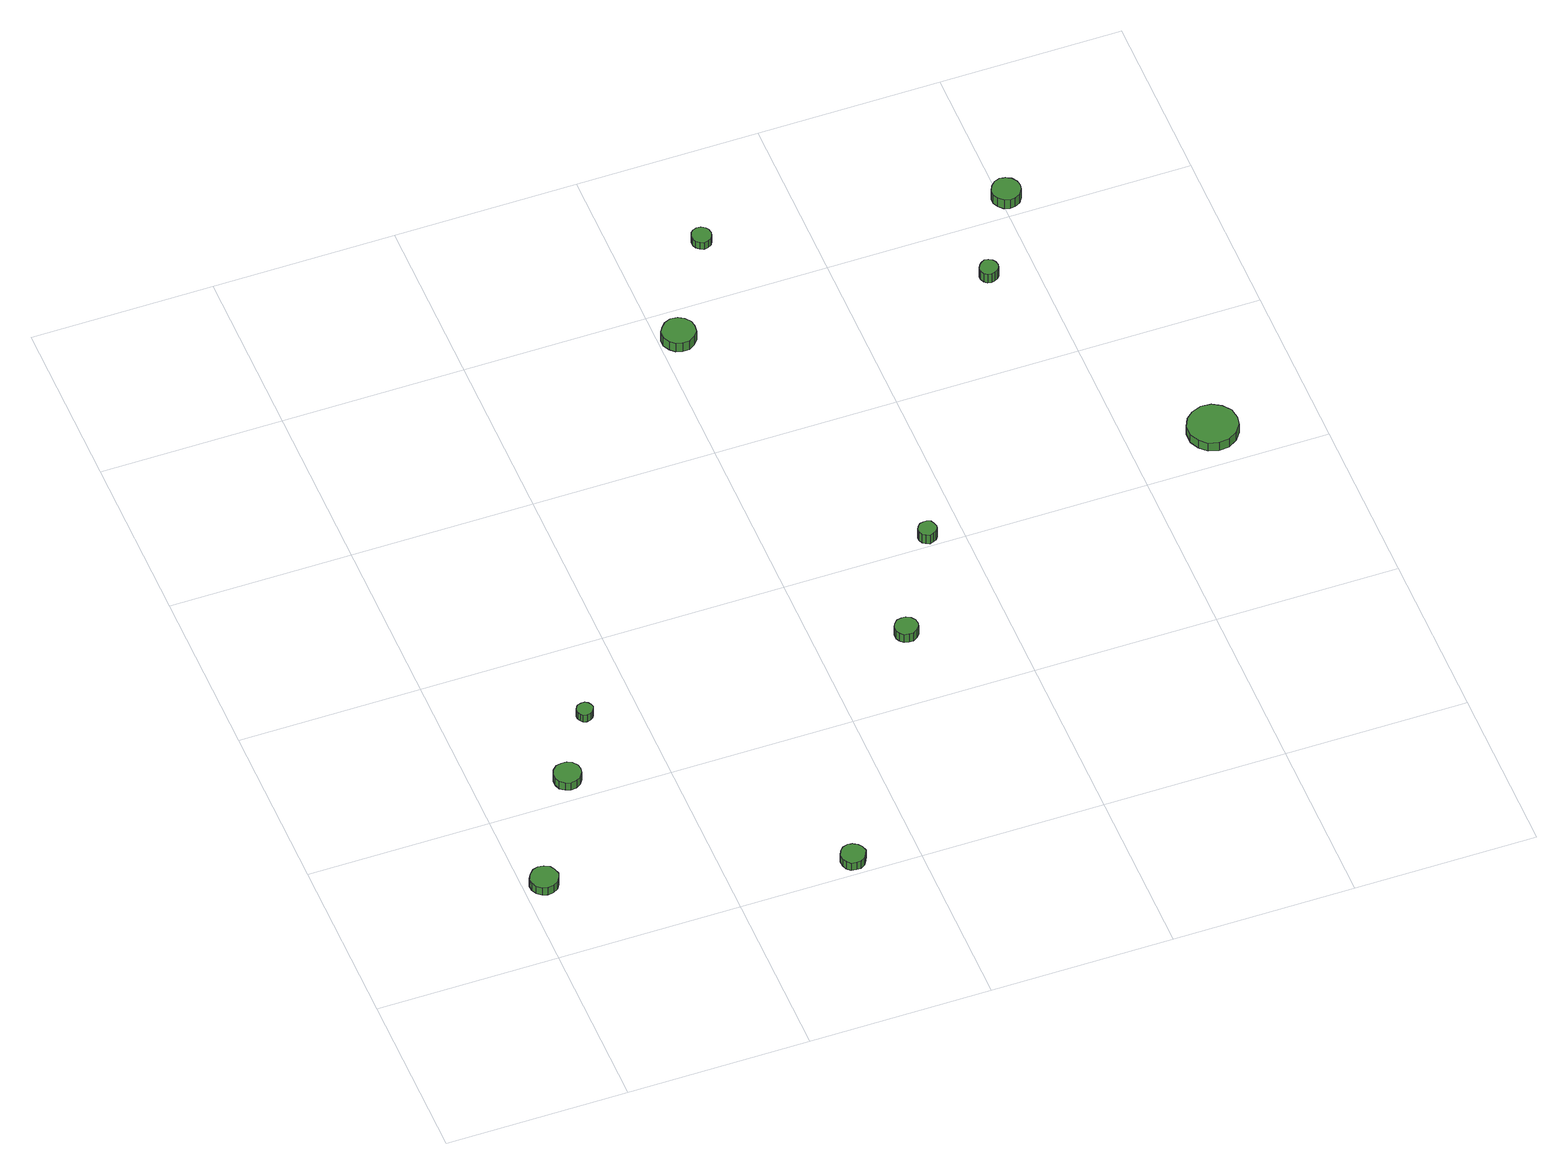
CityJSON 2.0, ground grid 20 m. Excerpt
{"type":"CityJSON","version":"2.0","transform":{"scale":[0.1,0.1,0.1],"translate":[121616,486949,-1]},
"CityObjects":{
"tree1":{"type":"SolitaryVegetationObject","attributes":{"function":"something"},"geometry":[{"type":"MultiSurface","lod":"1","boundaries":[[[0,1,2,3,4,5,6,7,8,9,10,11,12,13,14]],[[15,16,17,18,19,20,21,22,23,24,25,26,27,28,29]],[[0,29,28,1]],[[1,28,27,2]],[[2,27,26,3]],[[3,26,25,4]],[[4,25,24,5]],[[5,24,23,6]],[[6,23,22,7]],[[7,22,21,8]],[[8,21,20,9]],[[9,20,19,10]],[[10,19,18,11]],[[11,18,17,12]],[[12,17,16,13]],[[13,16,15,14]],[[14,15,29,0]]]}]},
"tree2":{"type":"SolitaryVegetationObject","attributes":{"function":"something"},"geometry":[{"type":"MultiSurface","lod":"1","boundaries":[[[30,31,32,33,34,35,36,37,38,39,40,41,42,43,44]],[[45,46,47,48,49,50,51,52,53,54,55,56,57,58,59]],[[30,59,58,31]],[[31,58,57,32]],[[32,57,56,33]],[[33,56,55,34]],[[34,55,54,35]],[[35,54,53,36]],[[36,53,52,37]],[[37,52,51,38]],[[38,51,50,39]],[[39,50,49,40]],[[40,49,48,41]],[[41,48,47,42]],[[42,47,46,43]],[[43,46,45,44]],[[44,45,59,30]]]}]},
"tree3":{"type":"SolitaryVegetationObject","attributes":{"function":"something"},"geometry":[{"type":"MultiSurface","lod":"1","boundaries":[[[60,61,62,63,64,65,66,67,68,69,70,71,72,73,74]],[[75,76,77,78,79,80,81,82,83,84,85,86,87,88,89]],[[60,89,88,61]],[[61,88,87,62]],[[62,87,86,63]],[[63,86,85,64]],[[64,85,84,65]],[[65,84,83,66]],[[66,83,82,67]],[[67,82,81,68]],[[68,81,80,69]],[[69,80,79,70]],[[70,79,78,71]],[[71,78,77,72]],[[72,77,76,73]],[[73,76,75,74]],[[74,75,89,60]]]}]},
"tree4":{"type":"SolitaryVegetationObject","attributes":{"function":"something"},"geometry":[{"type":"MultiSurface","lod":"1","boundaries":[[[90,91,92,93,94,95,96,97,98,99,100,101,102,103,104]],[[105,106,107,108,109,110,111,112,113,114,115,116,117,118,119]],[[90,119,118,91]],[[91,118,117,92]],[[92,117,116,93]],[[93,116,115,94]],[[94,115,114,95]],[[95,114,113,96]],[[96,113,112,97]],[[97,112,111,98]],[[98,111,110,99]],[[99,110,109,100]],[[100,109,108,101]],[[101,108,107,102]],[[102,107,106,103]],[[103,106,105,104]],[[104,105,119,90]]]}]},
"tree5":{"type":"SolitaryVegetationObject","attributes":{"function":"something"},"geometry":[{"type":"MultiSurface","lod":"1","boundaries":[[[120,121,122,123,124,125,126,127,128,129,130,131,132,133,134]],[[135,136,137,138,139,140,141,142,143,144,145,146,147,148,149]],[[120,149,148,121]],[[121,148,147,122]],[[122,147,146,123]],[[123,146,145,124]],[[124,145,144,125]],[[125,144,143,126]],[[126,143,142,127]],[[127,142,141,128]],[[128,141,140,129]],[[129,140,139,130]],[[130,139,138,131]],[[131,138,137,132]],[[132,137,136,133]],[[133,136,135,134]],[[134,135,149,120]]]}]},
"tree6":{"type":"SolitaryVegetationObject","attributes":{"function":"something"},"geometry":[{"type":"MultiSurface","lod":"1","boundaries":[[[150,151,152,153,154,155,156,157,158,159,160,161,162,163,164]],[[165,166,167,168,169,170,171,172,173,174,175,176,177,178,179]],[[150,179,178,151]],[[151,178,177,152]],[[152,177,176,153]],[[153,176,175,154]],[[154,175,174,155]],[[155,174,173,156]],[[156,173,172,157]],[[157,172,171,158]],[[158,171,170,159]],[[159,170,169,160]],[[160,169,168,161]],[[161,168,167,162]],[[162,167,166,163]],[[163,166,165,164]],[[164,165,179,150]]]}]},
"tree7":{"type":"SolitaryVegetationObject","attributes":{"function":"something"},"geometry":[{"type":"MultiSurface","lod":"1","boundaries":[[[180,181,182,183,184,185,186,187,188,189,190,191,192,193,194]],[[195,196,197,198,199,200,201,202,203,204,205,206,207,208,209]],[[180,209,208,181]],[[181,208,207,182]],[[182,207,206,183]],[[183,206,205,184]],[[184,205,204,185]],[[185,204,203,186]],[[186,203,202,187]],[[187,202,201,188]],[[188,201,200,189]],[[189,200,199,190]],[[190,199,198,191]],[[191,198,197,192]],[[192,197,196,193]],[[193,196,195,194]],[[194,195,209,180]]]}]},
"tree8":{"type":"SolitaryVegetationObject","attributes":{"function":"something"},"geometry":[{"type":"MultiSurface","lod":"1","boundaries":[[[210,211,212,213,214,215,216,217,218,219,220,221,222,223,224]],[[225,226,227,228,229,230,231,232,233,234,235,236,237,238,239]],[[210,239,238,211]],[[211,238,237,212]],[[212,237,236,213]],[[213,236,235,214]],[[214,235,234,215]],[[215,234,233,216]],[[216,233,232,217]],[[217,232,231,218]],[[218,231,230,219]],[[219,230,229,220]],[[220,229,228,221]],[[221,228,227,222]],[[222,227,226,223]],[[223,226,225,224]],[[224,225,239,210]]]}]},
"tree9":{"type":"SolitaryVegetationObject","attributes":{"function":"something"},"geometry":[{"type":"MultiSurface","lod":"1","boundaries":[[[240,241,242,243,244,245,246,247,248,249,250,251,252,253,254]],[[255,256,257,258,259,260,261,262,263,264,265,266,267,268,269]],[[240,269,268,241]],[[241,268,267,242]],[[242,267,266,243]],[[243,266,265,244]],[[244,265,264,245]],[[245,264,263,246]],[[246,263,262,247]],[[247,262,261,248]],[[248,261,260,249]],[[249,260,259,250]],[[250,259,258,251]],[[251,258,257,252]],[[252,257,256,253]],[[253,256,255,254]],[[254,255,269,240]]]}]},
"tree10":{"type":"SolitaryVegetationObject","attributes":{"function":"something"},"geometry":[{"type":"MultiSurface","lod":"1","boundaries":[[[270,271,272,273,274,275,276,277,278,279,280,281,282,283,284]],[[285,286,287,288,289,290,291,292,293,294,295,296,297,298,299]],[[270,299,298,271]],[[271,298,297,272]],[[272,297,296,273]],[[273,296,295,274]],[[274,295,294,275]],[[275,294,293,276]],[[276,293,292,277]],[[277,292,291,278]],[[278,291,290,279]],[[279,290,289,280]],[[280,289,288,281]],[[281,288,287,282]],[[282,287,286,283]],[[283,286,285,284]],[[284,285,299,270]]]}]},
"tree11":{"type":"SolitaryVegetationObject","attributes":{"function":"something"},"geometry":[{"type":"MultiSurface","lod":"1","boundaries":[[[300,301,302,303,304,305,306,307,308,309,310,311,312,313,314]],[[315,316,317,318,319,320,321,322,323,324,325,326,327,328,329]],[[300,329,328,301]],[[301,328,327,302]],[[302,327,326,303]],[[303,326,325,304]],[[304,325,324,305]],[[305,324,323,306]],[[306,323,322,307]],[[307,322,321,308]],[[308,321,320,309]],[[309,320,319,310]],[[310,319,318,311]],[[311,318,317,312]],[[312,317,316,313]],[[313,316,315,314]],[[314,315,329,300]]]}]}
},
"vertices":[
[38,100,17],[36,107,17],[33,112,17],[27,115,17],[21,116,17],[15,114,17],[10,109,17],[7,103,17],[7,97,17],[10,91,17],[15,87,17],[21,85,17],[27,86,17],[33,89,17],[36,94,17],[36,94,6],[33,89,6],[27,86,6],[21,85,6],[15,87,6],[10,91,6],[7,97,6],[7,103,6],[10,109,6],[15,114,6],[21,116,6],[27,115,6],[33,112,6],[36,107,6],[38,100,6],
[111,228,17],[110,234,17],[106,239,17],[101,242,17],[95,242,17],[89,241,17],[84,236,17],[82,231,17],[82,225,17],[84,219,17],[89,215,17],[95,213,17],[101,214,17],[106,217,17],[110,222,17],[110,222,6],[106,217,6],[101,214,6],[95,213,6],[89,215,6],[84,219,6],[82,225,6],[82,231,6],[84,236,6],[89,241,6],[95,242,6],[101,242,6],[106,239,6],[110,234,6],[111,228,6],
[154,305,16],[153,309,16],[151,312,16],[148,314,16],[144,314,16],[140,313,16],[138,311,16],[136,307,16],[136,303,16],[138,300,16],[140,297,16],[144,296,16],[148,297,16],[151,299,16],[153,302,16],[153,302,6],[151,299,6],[148,297,6],[144,296,6],[140,297,6],[138,300,6],[136,303,6],[136,307,6],[138,311,6],[140,313,6],[144,314,6],[148,314,6],[151,312,6],[153,309,6],[154,305,6],
[345,18,17],[343,24,17],[340,28,17],[335,31,17],[330,32,17],[324,30,17],[320,26,17],[318,21,17],[318,15,17],[320,10,17],[324,6,17],[330,5,17],[335,5,17],[340,8,17],[343,13,17],[343,13,6],[340,8,6],[335,5,6],[330,5,6],[324,6,6],[320,10,6],[318,15,6],[318,21,6],[320,26,6],[324,30,6],[330,32,6],[335,31,6],[340,28,6],[343,24,6],[345,18,6],
[507,294,18],[506,299,18],[503,303,18],[498,306,18],[493,306,18],[488,305,18],[484,301,18],[482,297,18],[482,291,18],[484,287,18],[488,283,18],[493,282,18],[498,282,18],[503,285,18],[506,289,18],[506,289,6],[503,285,6],[498,282,6],[493,282,6],[488,283,6],[484,287,6],[482,291,6],[482,297,6],[484,301,6],[488,305,6],[493,306,6],[498,306,6],[503,303,6],[506,299,6],[507,294,6],
[439,761,19],[438,768,19],[433,774,19],[427,778,19],[419,779,19],[412,776,19],[407,771,19],[403,765,19],[403,757,19],[407,750,19],[412,745,19],[419,743,19],[427,743,19],[433,747,19],[438,753,19],[438,753,6],[433,747,6],[427,743,6],[419,743,6],[412,745,6],[407,750,6],[403,757,6],[403,765,6],[407,771,6],[412,776,6],[419,779,6],[427,778,6],[433,774,6],[438,768,6],[439,761,6],
[571,408,24],[570,412,24],[568,416,24],[564,418,24],[560,418,24],[556,417,24],[553,414,24],[551,410,24],[551,406,24],[553,402,24],[556,400,24],[560,398,24],[564,399,24],[568,401,24],[570,404,24],[570,404,11],[568,401,11],[564,399,11],[560,398,11],[556,400,11],[553,402,11],[551,406,11],[551,410,11],[553,414,11],[556,417,11],[560,418,11],[564,418,11],[568,416,11],[570,412,11],[571,408,11],
[502,879,16],[501,884,16],[499,887,16],[495,890,16],[490,890,16],[486,889,16],[483,886,16],[481,882,16],[481,877,16],[483,873,16],[486,870,16],[490,868,16],[495,869,16],[499,871,16],[501,875,16],[501,875,6],[499,871,6],[495,869,6],[490,868,6],[486,870,6],[483,873,6],[481,877,6],[481,882,6],[483,886,6],[486,889,6],[490,890,6],[495,890,6],[499,887,6],[501,884,6],[502,879,6],
[760,727,22],[759,732,22],[757,735,22],[753,737,22],[749,738,22],[745,736,22],[742,733,22],[740,729,22],[740,725,22],[742,721,22],[745,718,22],[749,717,22],[753,718,22],[757,720,22],[759,723,22],[759,723,9],[757,720,9],[753,718,9],[749,717,9],[745,718,9],[742,721,9],[740,725,9],[740,729,9],[742,733,9],[745,736,9],[749,738,9],[753,737,9],[757,735,9],[759,732,9],[760,727,9],
[916,445,18],[914,456,18],[907,465,18],[897,471,18],[886,472,18],[875,468,18],[867,461,18],[862,451,18],[862,439,18],[867,429,18],[875,421,18],[886,418,18],[897,419,18],[907,425,18],[914,434,18],[914,434,6],[907,425,6],[897,419,6],[886,418,6],[875,421,6],[867,429,6],[862,439,6],[862,451,6],[867,461,6],[875,468,6],[886,472,6],[897,471,6],[907,465,6],[914,456,6],[916,445,6],
[822,826,18],[821,832,18],[817,838,18],[811,841,18],[805,842,18],[799,840,18],[794,835,18],[791,829,18],[791,823,18],[794,817,18],[799,812,18],[805,810,18],[811,811,18],[817,814,18],[821,820,18],[821,820,5],[817,814,5],[811,811,5],[805,810,5],[799,812,5],[794,817,5],[791,823,5],[791,829,5],[794,835,5],[799,840,5],[805,842,5],[811,841,5],[817,838,5],[821,832,5],[822,826,5]
]}
